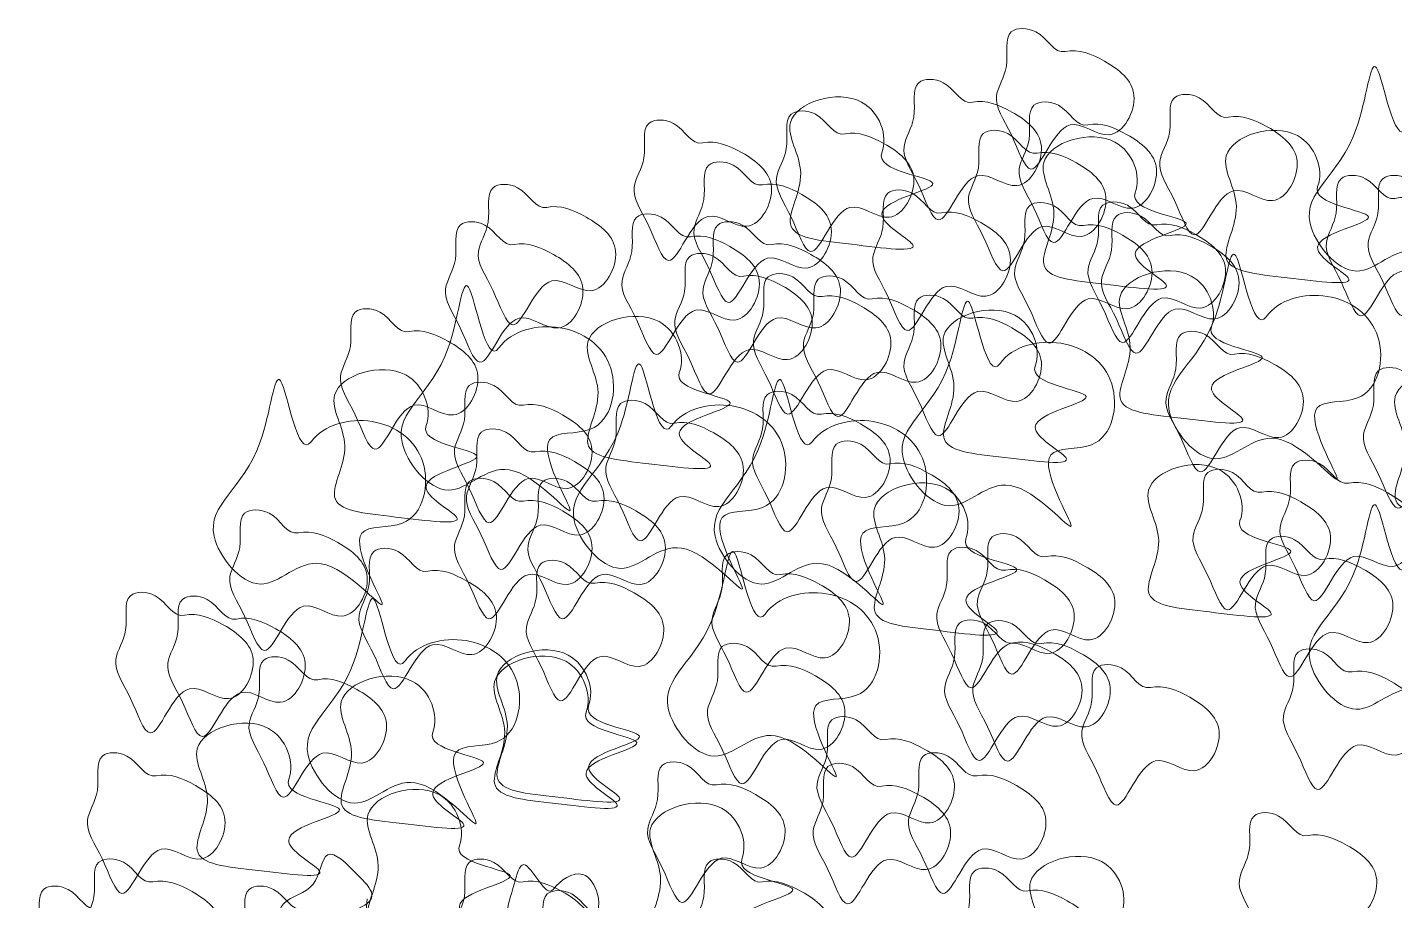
# Model space of a CAD drawing. Header units: millimetres. Extents: x -37049 to 129367, y 25385 to 90033.
# Drawn here: x 19811.6 to 20137.1, y 52951.8 to 53159.5 of the extents above; entities that cross this region are included whole.
import ezdxf

# ---------------------------------------------------------------- set-up
doc = ezdxf.new("R2010")
doc.units = ezdxf.units.MM
doc.header["$MEASUREMENT"] = 0
doc.layers.add('NCAY', color=3, linetype='Continuous', lineweight=13)

# ---------------------------------------------------------------- blocks, each defined once
blk = doc.blocks.new('A$C27521768')
at = {"layer": 'NCAY'}
for points, knots in [([(296.24, 625.71), (300.16, 626.57), (308.51, 623.17), (320.45, 614.09), (310.63, 595.77), (294.89, 610.83), (286.66, 582.48), (280.44, 602.45), (273.4, 611.54), (280.49, 621.03), (277.08, 632.88), (289.78, 632.86), (292.82, 624.97), (296.24, 625.71)], [0, 0, 0, 0, 35.805676, 75.812995, 116.743905, 152.549581, 204.804074, 239.782103, 276.844786, 304.278996, 334.948333, 356.659955, 387.961927, 387.961927, 387.961927, 387.961927]), ([(397.95, 602.68), (401.68, 607.85), (416.96, 611.82), (435.11, 599.13), (430.32, 575.21), (404.26, 579.88), (428.91, 540.6), (400.16, 575.89), (383.07, 552.75), (360.23, 581.35), (384.3, 591.1), (388.03, 636.91), (394, 597.21), (397.95, 602.68)], [0, 0, 0, 0, 56.892276, 114.471428, 171.309369, 208.400434, 273.823839, 338.674885, 395.567161, 454.351888, 547.396135, 604.234076, 664.52702, 664.52702, 664.52702, 664.52702]), ([(241.68, 595.55), (243.58, 600.62), (237.47, 617.42), (207.54, 607.9), (221.43, 589.87), (209.11, 570.5), (230.24, 568.98), (260.47, 564.57), (230.7, 579.82), (272.82, 587.08), (239.63, 590.05), (241.68, 595.55)], [0, 0, 0, 0, 48.398014, 113.887852, 159.708756, 205.529659, 262.421935, 316.401106, 354.547378, 406.989236, 459.430999, 459.430999, 459.430999, 459.430999]), ([(268.69, 610.59), (272.61, 611.45), (280.96, 608.05), (292.9, 598.97), (283.08, 580.65), (267.34, 595.71), (259.1, 567.36), (252.89, 587.33), (245.85, 596.42), (252.94, 605.91), (249.53, 617.76), (262.23, 617.74), (265.27, 609.85), (268.69, 610.59)], [0, 0, 0, 0, 35.805676, 75.812995, 116.743905, 152.549581, 204.804074, 239.782103, 276.844786, 304.278996, 334.948333, 356.659955, 387.961927, 387.961927, 387.961927, 387.961927]), ([(302.96, 603.87), (306.88, 604.73), (315.23, 601.33), (327.17, 592.25), (317.35, 573.93), (301.61, 588.99), (293.38, 560.64), (287.16, 580.61), (280.12, 589.7), (287.21, 599.19), (283.8, 611.04), (296.5, 611.02), (299.54, 603.13), (302.96, 603.87)], [0, 0, 0, 0, 35.805676, 75.812995, 116.743905, 152.549581, 204.804074, 239.782103, 276.844786, 304.278996, 334.948333, 356.659955, 387.961927, 387.961927, 387.961927, 387.961927]), ([(344.8, 606.13), (348.72, 606.99), (357.07, 603.58), (369.01, 594.51), (359.19, 576.18), (343.45, 591.25), (335.21, 562.89), (329, 582.87), (321.96, 591.96), (329.05, 601.45), (325.64, 613.3), (338.34, 613.28), (341.38, 605.38), (344.8, 606.13)], [0, 0, 0, 0, 35.805676, 75.812995, 116.743905, 152.549581, 204.804074, 239.782103, 276.844786, 304.278996, 334.948333, 356.659955, 387.961927, 387.961927, 387.961927, 387.961927]), ([(230.72, 601.19), (234.64, 602.04), (242.99, 598.64), (254.93, 589.57), (245.11, 571.24), (229.37, 586.3), (221.14, 557.95), (214.92, 577.93), (207.88, 587.01), (214.97, 596.51), (211.56, 608.36), (224.26, 608.34), (227.3, 600.44), (230.72, 601.19)], [0, 0, 0, 0, 35.805676, 75.812995, 116.743905, 152.549581, 204.804074, 239.782103, 276.844786, 304.278996, 334.948333, 356.659955, 387.961927, 387.961927, 387.961927, 387.961927]), ([(188.39, 598.5), (192.3, 599.35), (200.66, 595.95), (212.59, 586.88), (202.78, 568.55), (187.04, 583.61), (178.8, 555.26), (172.59, 575.24), (165.55, 584.32), (172.64, 593.82), (169.23, 605.67), (181.93, 605.65), (184.96, 597.75), (188.39, 598.5)], [0, 0, 0, 0, 35.805676, 75.812995, 116.743905, 152.549581, 204.804074, 239.782103, 276.844786, 304.278996, 334.948333, 356.659955, 387.961927, 387.961927, 387.961927, 387.961927]), ([(287.9, 595.47), (291.82, 596.33), (300.17, 592.93), (312.1, 583.86), (302.29, 565.53), (286.55, 580.59), (278.31, 552.24), (272.1, 572.21), (265.06, 581.3), (272.15, 590.79), (268.74, 602.64), (281.44, 602.62), (284.47, 594.73), (287.9, 595.47)], [0, 0, 0, 0, 35.805676, 75.812995, 116.743905, 152.549581, 204.804074, 239.782103, 276.844786, 304.278996, 334.948333, 356.659955, 387.961927, 387.961927, 387.961927, 387.961927]), ([(317.06, 583.66), (318.95, 588.74), (312.85, 605.54), (282.91, 596.02), (296.8, 577.98), (284.48, 558.62), (305.61, 557.1), (335.84, 552.68), (306.08, 567.93), (348.19, 575.19), (315, 578.16), (317.06, 583.66)], [0, 0, 0, 0, 48.398014, 113.887852, 159.708756, 205.529659, 262.421935, 316.401106, 354.547378, 406.989236, 459.430999, 459.430999, 459.430999, 459.430999]), ([(371.34, 585.6), (373.24, 590.67), (367.13, 607.47), (337.19, 597.95), (351.08, 579.91), (338.76, 560.55), (359.89, 559.03), (390.12, 554.62), (360.36, 569.87), (402.47, 577.13), (369.28, 580.09), (371.34, 585.6)], [0, 0, 0, 0, 48.398014, 113.887852, 159.708756, 205.529659, 262.421935, 316.401106, 354.547378, 406.989236, 459.430999, 459.430999, 459.430999, 459.430999]), ([(206.19, 586.07), (210.11, 586.92), (218.46, 583.52), (230.4, 574.45), (220.59, 556.12), (204.84, 571.18), (196.61, 542.83), (190.39, 562.81), (183.36, 571.89), (190.45, 581.39), (187.03, 593.24), (199.74, 593.22), (202.77, 585.32), (206.19, 586.07)], [0, 0, 0, 0, 35.805676, 75.812995, 116.743905, 152.549581, 204.804074, 239.782103, 276.844786, 304.278996, 334.948333, 356.659955, 387.961927, 387.961927, 387.961927, 387.961927]), ([(142.02, 579.35), (145.94, 580.2), (154.29, 576.8), (166.22, 567.73), (156.41, 549.4), (140.67, 564.46), (132.43, 536.11), (126.22, 556.09), (119.18, 565.17), (126.27, 574.67), (122.86, 586.52), (135.56, 586.5), (138.59, 578.6), (142.02, 579.35)], [0, 0, 0, 0, 35.805676, 75.812995, 116.743905, 152.549581, 204.804074, 239.782103, 276.844786, 304.278996, 334.948333, 356.659955, 387.961927, 387.961927, 387.961927, 387.961927]), ([(394.35, 582.03), (398.27, 582.89), (406.62, 579.49), (418.56, 570.41), (408.75, 552.09), (393, 567.15), (384.77, 538.8), (378.55, 558.77), (371.52, 567.86), (378.61, 577.35), (375.19, 589.2), (387.9, 589.18), (390.93, 581.29), (394.35, 582.03)], [0, 0, 0, 0, 35.805676, 75.812995, 116.743905, 152.549581, 204.804074, 239.782103, 276.844786, 304.278996, 334.948333, 356.659955, 387.961927, 387.961927, 387.961927, 387.961927]), ([(406.79, 582.03), (410.7, 582.89), (419.06, 579.49), (430.99, 570.41), (421.18, 552.09), (405.44, 567.15), (397.2, 538.8), (390.99, 558.77), (383.95, 567.86), (391.04, 577.35), (387.63, 589.2), (400.33, 589.18), (403.36, 581.29), (406.79, 582.03)], [0, 0, 0, 0, 35.805676, 75.812995, 116.743905, 152.549581, 204.804074, 239.782103, 276.844786, 304.278996, 334.948333, 356.659955, 387.961927, 387.961927, 387.961927, 387.961927]), ([(259.45, 577.71), (263.37, 578.57), (271.72, 575.17), (283.65, 566.09), (273.84, 547.77), (258.1, 562.83), (249.86, 534.48), (243.65, 554.45), (236.61, 563.54), (243.7, 573.03), (240.29, 584.88), (252.99, 584.86), (256.02, 576.97), (259.45, 577.71)], [0, 0, 0, 0, 35.805676, 75.812995, 116.743905, 152.549581, 204.804074, 239.782103, 276.844786, 304.278996, 334.948333, 356.659955, 387.961927, 387.961927, 387.961927, 387.961927]), ([(184.77, 570.61), (188.68, 571.47), (197.03, 568.06), (208.97, 558.99), (199.16, 540.66), (183.42, 555.73), (175.18, 527.37), (168.96, 547.35), (161.93, 556.44), (169.02, 565.93), (165.61, 577.78), (178.31, 577.76), (181.34, 569.86), (184.77, 570.61)], [0, 0, 0, 0, 35.805676, 75.812995, 116.743905, 152.549581, 204.804074, 239.782103, 276.844786, 304.278996, 334.948333, 356.659955, 387.961927, 387.961927, 387.961927, 387.961927]), ([(301.62, 573.97), (305.54, 574.83), (313.89, 571.42), (325.82, 562.35), (316.01, 544.02), (300.27, 559.09), (292.03, 530.73), (285.82, 550.71), (278.78, 559.8), (285.87, 569.29), (282.46, 581.14), (295.16, 581.12), (298.19, 573.22), (301.62, 573.97)], [0, 0, 0, 0, 35.805676, 75.812995, 116.743905, 152.549581, 204.804074, 239.782103, 276.844786, 304.278996, 334.948333, 356.659955, 387.961927, 387.961927, 387.961927, 387.961927]), ([(323.46, 574.16), (327.38, 575.02), (335.73, 571.61), (347.67, 562.54), (337.85, 544.22), (322.11, 559.28), (313.88, 530.92), (307.66, 550.9), (300.62, 559.99), (307.71, 569.48), (304.3, 581.33), (317.01, 581.31), (320.04, 573.41), (323.46, 574.16)], [0, 0, 0, 0, 35.805676, 75.812995, 116.743905, 152.549581, 204.804074, 239.782103, 276.844786, 304.278996, 334.948333, 356.659955, 387.961927, 387.961927, 387.961927, 387.961927]), ([(327.49, 570.95), (331.41, 571.8), (339.76, 568.4), (351.7, 559.33), (341.88, 541), (326.14, 556.06), (317.9, 527.71), (311.69, 547.69), (304.65, 556.77), (311.74, 566.27), (308.33, 578.12), (321.03, 578.1), (324.07, 570.2), (327.49, 570.95)], [0, 0, 0, 0, 35.805676, 75.812995, 116.743905, 152.549581, 204.804074, 239.782103, 276.844786, 304.278996, 334.948333, 356.659955, 387.961927, 387.961927, 387.961927, 387.961927]), ([(132.27, 568.26), (136.19, 569.11), (144.54, 565.71), (156.48, 556.64), (146.67, 538.31), (130.92, 553.37), (122.69, 525.02), (116.47, 545), (109.44, 554.08), (116.53, 563.58), (113.11, 575.43), (125.82, 575.41), (128.85, 567.51), (132.27, 568.26)], [0, 0, 0, 0, 35.805676, 75.812995, 116.743905, 152.549581, 204.804074, 239.782103, 276.844786, 304.278996, 334.948333, 356.659955, 387.961927, 387.961927, 387.961927, 387.961927]), ([(208.88, 568.26), (212.8, 569.11), (221.15, 565.71), (233.09, 556.64), (223.27, 538.31), (207.53, 553.37), (199.3, 525.02), (193.08, 545), (186.04, 554.08), (193.13, 563.58), (189.72, 575.43), (202.42, 575.41), (205.46, 567.51), (208.88, 568.26)], [0, 0, 0, 0, 35.805676, 75.812995, 116.743905, 152.549581, 204.804074, 239.782103, 276.844786, 304.278996, 334.948333, 356.659955, 387.961927, 387.961927, 387.961927, 387.961927]), ([(200.48, 558.85), (204.4, 559.71), (212.75, 556.3), (224.69, 547.23), (214.87, 528.9), (199.13, 543.97), (190.9, 515.61), (184.68, 535.59), (177.64, 544.68), (184.73, 554.17), (181.32, 566.02), (194.02, 566), (197.06, 558.1), (200.48, 558.85)], [0, 0, 0, 0, 35.805676, 75.812995, 116.743905, 152.549581, 204.804074, 239.782103, 276.844786, 304.278996, 334.948333, 356.659955, 387.961927, 387.961927, 387.961927, 387.961927]), ([(356.02, 546.84), (359.75, 552.01), (375.03, 555.98), (393.18, 543.29), (388.39, 519.37), (362.33, 524.05), (386.98, 484.76), (358.23, 520.05), (341.14, 496.91), (318.3, 525.51), (342.37, 535.26), (346.1, 581.07), (352.07, 541.37), (356.02, 546.84)], [0, 0, 0, 0, 56.892276, 114.471428, 171.309369, 208.400434, 273.823839, 338.674885, 395.567161, 454.351888, 547.396135, 604.234076, 664.52702, 664.52702, 664.52702, 664.52702]), ([(339.74, 543.84), (341.63, 548.91), (335.53, 565.71), (305.59, 556.19), (319.48, 538.15), (307.16, 518.79), (328.29, 517.27), (358.52, 512.86), (328.76, 528.11), (370.87, 535.37), (337.68, 538.33), (339.74, 543.84)], [0, 0, 0, 0, 48.398014, 113.887852, 159.708756, 205.529659, 262.421935, 316.401106, 354.547378, 406.989236, 459.430999, 459.430999, 459.430999, 459.430999]), ([(127.74, 537.54), (131.47, 542.7), (146.74, 546.67), (164.9, 533.98), (160.1, 510.06), (134.05, 514.74), (158.7, 475.46), (129.95, 510.75), (112.86, 487.6), (90.02, 516.21), (114.09, 525.95), (117.81, 571.77), (123.79, 532.06), (127.74, 537.54)], [0, 0, 0, 0, 56.892276, 114.471428, 171.309369, 208.400434, 273.823839, 338.674885, 395.567161, 454.351888, 547.396135, 604.234076, 664.52702, 664.52702, 664.52702, 664.52702]), ([(223.89, 552.85), (227.8, 553.71), (236.15, 550.3), (248.09, 541.23), (238.28, 522.9), (222.53, 537.97), (214.3, 509.61), (208.08, 529.59), (201.05, 538.67), (208.14, 548.17), (204.73, 560.02), (217.43, 560), (220.46, 552.1), (223.89, 552.85)], [0, 0, 0, 0, 35.805676, 75.812995, 116.743905, 152.549581, 204.804074, 239.782103, 276.844786, 304.278996, 334.948333, 356.659955, 387.961927, 387.961927, 387.961927, 387.961927]), ([(238.79, 552.13), (242.7, 552.99), (251.06, 549.58), (262.99, 540.51), (253.18, 522.18), (237.44, 537.25), (229.2, 508.89), (222.99, 528.87), (215.95, 537.96), (223.04, 547.45), (219.63, 559.3), (232.33, 559.28), (235.36, 551.38), (238.79, 552.13)], [0, 0, 0, 0, 35.805676, 75.812995, 116.743905, 152.549581, 204.804074, 239.782103, 276.844786, 304.278996, 334.948333, 356.659955, 387.961927, 387.961927, 387.961927, 387.961927]), ([(276.82, 532.88), (280.55, 538.05), (295.83, 542.02), (313.98, 529.33), (309.19, 505.41), (283.13, 510.09), (307.78, 470.8), (279.03, 506.09), (261.94, 482.95), (239.1, 511.55), (263.17, 521.3), (266.9, 567.11), (272.87, 527.41), (276.82, 532.88)], [0, 0, 0, 0, 56.892276, 114.471428, 171.309369, 208.400434, 273.823839, 338.674885, 395.567161, 454.351888, 547.396135, 604.234076, 664.52702, 664.52702, 664.52702, 664.52702]), ([(268.69, 546.42), (272.61, 547.27), (280.96, 543.87), (292.9, 534.8), (283.08, 516.47), (267.34, 531.53), (259.1, 503.18), (252.89, 523.16), (245.85, 532.24), (252.94, 541.74), (249.53, 553.59), (262.23, 553.57), (265.27, 545.67), (268.69, 546.42)], [0, 0, 0, 0, 35.805676, 75.812995, 116.743905, 152.549581, 204.804074, 239.782103, 276.844786, 304.278996, 334.948333, 356.659955, 387.961927, 387.961927, 387.961927, 387.961927]), ([(101.03, 542.39), (104.94, 543.24), (113.3, 539.84), (125.23, 530.77), (115.42, 512.44), (99.68, 527.5), (91.44, 499.15), (85.23, 519.13), (78.19, 528.21), (85.28, 537.71), (81.87, 549.56), (94.57, 549.54), (97.6, 541.64), (101.03, 542.39)], [0, 0, 0, 0, 35.805676, 75.812995, 116.743905, 152.549581, 204.804074, 239.782103, 276.844786, 304.278996, 334.948333, 356.659955, 387.961927, 387.961927, 387.961927, 387.961927]), ([(181.4, 530.29), (183.3, 535.37), (177.19, 552.17), (147.25, 542.65), (161.14, 524.61), (148.82, 505.25), (169.95, 503.73), (200.18, 499.32), (170.42, 514.57), (212.53, 521.83), (179.34, 524.79), (181.4, 530.29)], [0, 0, 0, 0, 48.398014, 113.887852, 159.708756, 205.529659, 262.421935, 316.401106, 354.547378, 406.989236, 459.430999, 459.430999, 459.430999, 459.430999]), ([(287.3, 532.15), (289.2, 537.23), (283.09, 554.03), (253.16, 544.51), (267.05, 526.47), (254.73, 507.11), (275.86, 505.59), (306.09, 501.18), (276.32, 516.42), (318.43, 523.68), (285.25, 526.65), (287.3, 532.15)], [0, 0, 0, 0, 48.398014, 113.887852, 159.708756, 205.529659, 262.421935, 316.401106, 354.547378, 406.989236, 459.430999, 459.430999, 459.430999, 459.430999]), ([(346.64, 535.67), (350.56, 536.52), (358.91, 533.12), (370.85, 524.05), (361.03, 505.72), (345.29, 520.78), (337.06, 492.43), (330.84, 512.41), (323.8, 521.49), (330.89, 530.99), (327.48, 542.84), (340.18, 542.82), (343.22, 534.92), (346.64, 535.67)], [0, 0, 0, 0, 35.805676, 75.812995, 116.743905, 152.549581, 204.804074, 239.782103, 276.844786, 304.278996, 334.948333, 356.659955, 387.961927, 387.961927, 387.961927, 387.961927]), ([(106.03, 514.45), (107.92, 519.52), (101.82, 536.32), (71.88, 526.8), (85.77, 508.76), (73.45, 489.4), (94.58, 487.88), (124.81, 483.47), (95.05, 498.72), (137.16, 505.98), (103.97, 508.94), (106.03, 514.45)], [0, 0, 0, 0, 48.398014, 113.887852, 159.708756, 205.529659, 262.421935, 316.401106, 354.547378, 406.989236, 459.430999, 459.430999, 459.430999, 459.430999]), ([(178.99, 514.27), (182.71, 519.44), (197.99, 523.41), (216.15, 510.71), (211.35, 486.79), (185.3, 491.47), (209.95, 452.19), (181.19, 487.48), (164.11, 464.34), (141.27, 492.94), (165.33, 502.69), (169.06, 548.5), (175.03, 508.79), (178.99, 514.27)], [0, 0, 0, 0, 56.892276, 114.471428, 171.309369, 208.400434, 273.823839, 338.674885, 395.567161, 454.351888, 547.396135, 604.234076, 664.52702, 664.52702, 664.52702, 664.52702]), ([(421.64, 514.01), (423.53, 519.09), (417.43, 535.89), (387.49, 526.37), (401.38, 508.33), (389.06, 488.97), (410.19, 487.45), (440.42, 483.04), (410.66, 498.28), (452.77, 505.54), (419.58, 508.51), (421.64, 514.01)], [0, 0, 0, 0, 48.398014, 113.887852, 159.708756, 205.529659, 262.421935, 316.401106, 354.547378, 406.989236, 459.430999, 459.430999, 459.430999, 459.430999]), ([(71.83, 509.62), (75.56, 514.78), (90.84, 518.76), (108.99, 506.06), (104.2, 482.14), (78.14, 486.82), (102.8, 447.54), (74.04, 482.83), (56.95, 459.68), (34.11, 488.29), (58.18, 498.03), (61.91, 543.85), (67.88, 504.14), (71.83, 509.62)], [0, 0, 0, 0, 56.892276, 114.471428, 171.309369, 208.400434, 273.823839, 338.674885, 395.567161, 454.351888, 547.396135, 604.234076, 664.52702, 664.52702, 664.52702, 664.52702]), ([(220.91, 509.62), (224.64, 514.78), (239.92, 518.76), (258.08, 506.06), (253.28, 482.14), (227.23, 486.82), (251.88, 447.54), (223.12, 482.83), (206.03, 459.68), (183.19, 488.29), (207.26, 498.03), (210.99, 543.85), (216.96, 504.14), (220.91, 509.62)], [0, 0, 0, 0, 56.892276, 114.471428, 171.309369, 208.400434, 273.823839, 338.674885, 395.567161, 454.351888, 547.396135, 604.234076, 664.52702, 664.52702, 664.52702, 664.52702]), ([(405.44, 524.91), (409.36, 525.77), (417.71, 522.37), (429.65, 513.29), (419.83, 494.97), (404.09, 510.03), (395.86, 481.68), (389.64, 501.65), (382.6, 510.74), (389.69, 520.23), (386.28, 532.08), (398.98, 532.06), (402.02, 524.17), (405.44, 524.91)], [0, 0, 0, 0, 35.805676, 75.812995, 116.743905, 152.549581, 204.804074, 239.782103, 276.844786, 304.278996, 334.948333, 356.659955, 387.961927, 387.961927, 387.961927, 387.961927]), ([(134.96, 520.55), (138.88, 521.4), (147.23, 518), (159.17, 508.93), (149.35, 490.6), (133.61, 505.66), (125.38, 477.31), (119.16, 497.29), (112.12, 506.37), (119.21, 515.87), (115.8, 527.72), (128.5, 527.7), (131.54, 519.8), (134.96, 520.55)], [0, 0, 0, 0, 35.805676, 75.812995, 116.743905, 152.549581, 204.804074, 239.782103, 276.844786, 304.278996, 334.948333, 356.659955, 387.961927, 387.961927, 387.961927, 387.961927]), ([(223.67, 517.86), (227.58, 518.71), (235.94, 515.31), (247.87, 506.24), (238.06, 487.91), (222.32, 502.97), (214.08, 474.62), (207.87, 494.6), (200.83, 503.68), (207.92, 513.18), (204.51, 525.03), (217.21, 525.01), (220.24, 517.11), (223.67, 517.86)], [0, 0, 0, 0, 35.805676, 75.812995, 116.743905, 152.549581, 204.804074, 239.782103, 276.844786, 304.278996, 334.948333, 356.659955, 387.961927, 387.961927, 387.961927, 387.961927]), ([(179.99, 515.17), (183.9, 516.03), (192.26, 512.62), (204.19, 503.55), (194.38, 485.22), (178.64, 500.29), (170.4, 471.93), (164.19, 491.91), (157.15, 501), (164.24, 510.49), (160.83, 522.34), (173.53, 522.32), (176.56, 514.42), (179.99, 515.17)], [0, 0, 0, 0, 35.805676, 75.812995, 116.743905, 152.549581, 204.804074, 239.782103, 276.844786, 304.278996, 334.948333, 356.659955, 387.961927, 387.961927, 387.961927, 387.961927]), ([(138.53, 506.67), (142.45, 507.53), (150.8, 504.12), (162.74, 495.05), (152.92, 476.73), (137.18, 491.79), (128.95, 463.43), (122.73, 483.41), (115.69, 492.5), (122.78, 501.99), (119.37, 513.84), (132.08, 513.82), (135.11, 505.92), (138.53, 506.67)], [0, 0, 0, 0, 35.805676, 75.812995, 116.743905, 152.549581, 204.804074, 239.782103, 276.844786, 304.278996, 334.948333, 356.659955, 387.961927, 387.961927, 387.961927, 387.961927]), ([(244.16, 503.07), (248.08, 503.93), (256.43, 500.53), (268.37, 491.45), (258.55, 473.13), (242.81, 488.19), (234.58, 459.84), (228.36, 479.81), (221.32, 488.9), (228.41, 498.39), (225, 510.24), (237.7, 510.22), (240.74, 502.33), (244.16, 503.07)], [0, 0, 0, 0, 35.805676, 75.812995, 116.743905, 152.549581, 204.804074, 239.782103, 276.844786, 304.278996, 334.948333, 356.659955, 387.961927, 387.961927, 387.961927, 387.961927]), ([(348.23, 486.2), (350.12, 491.28), (344.02, 508.08), (314.08, 498.56), (327.97, 480.52), (315.65, 461.16), (336.78, 459.64), (367.01, 455.22), (337.25, 470.47), (379.36, 477.73), (346.17, 480.7), (348.23, 486.2)], [0, 0, 0, 0, 48.398014, 113.887852, 159.708756, 205.529659, 262.421935, 316.401106, 354.547378, 406.989236, 459.430999, 459.430999, 459.430999, 459.430999]), ([(380.58, 497.36), (384.5, 498.22), (392.85, 494.81), (404.78, 485.74), (394.97, 467.42), (379.23, 482.48), (370.99, 454.12), (364.78, 474.1), (357.74, 483.19), (364.83, 492.68), (361.42, 504.53), (374.12, 504.51), (377.15, 496.61), (380.58, 497.36)], [0, 0, 0, 0, 35.805676, 75.812995, 116.743905, 152.549581, 204.804074, 239.782103, 276.844786, 304.278996, 334.948333, 356.659955, 387.961927, 387.961927, 387.961927, 387.961927]), ([(354.71, 494.67), (358.62, 495.53), (366.98, 492.13), (378.91, 483.05), (369.1, 464.73), (353.36, 479.79), (345.12, 451.44), (338.91, 471.41), (331.87, 480.5), (338.96, 489.99), (335.55, 501.84), (348.25, 501.82), (351.28, 493.93), (354.71, 494.67)], [0, 0, 0, 0, 35.805676, 75.812995, 116.743905, 152.549581, 204.804074, 239.782103, 276.844786, 304.278996, 334.948333, 356.659955, 387.961927, 387.961927, 387.961927, 387.961927]), ([(134.96, 491.99), (138.88, 492.84), (147.23, 489.44), (159.17, 480.37), (149.35, 462.04), (133.61, 477.1), (125.38, 448.75), (119.16, 468.73), (112.12, 477.81), (119.21, 487.31), (115.8, 499.16), (128.5, 499.14), (131.54, 491.24), (134.96, 491.99)], [0, 0, 0, 0, 35.805676, 75.812995, 116.743905, 152.549581, 204.804074, 239.782103, 276.844786, 304.278996, 334.948333, 356.659955, 387.961927, 387.961927, 387.961927, 387.961927]), ([(156.8, 491.99), (160.72, 492.84), (169.07, 489.44), (181.01, 480.37), (171.19, 462.04), (155.45, 477.1), (147.22, 448.75), (141, 468.73), (133.96, 477.81), (141.05, 487.31), (137.64, 499.16), (150.34, 499.14), (153.38, 491.24), (156.8, 491.99)], [0, 0, 0, 0, 35.805676, 75.812995, 116.743905, 152.549581, 204.804074, 239.782103, 276.844786, 304.278996, 334.948333, 356.659955, 387.961927, 387.961927, 387.961927, 387.961927]), ([(266.69, 480.77), (268.58, 485.85), (262.48, 502.64), (232.54, 493.12), (246.43, 475.09), (234.11, 455.72), (255.24, 454.2), (285.47, 449.79), (255.71, 465.04), (297.82, 472.3), (264.63, 475.27), (266.69, 480.77)], [0, 0, 0, 0, 48.398014, 113.887852, 159.708756, 205.529659, 262.421935, 316.401106, 354.547378, 406.989236, 459.430999, 459.430999, 459.430999, 459.430999]), ([(397.95, 472.39), (401.68, 477.56), (416.96, 481.53), (435.11, 468.83), (430.32, 444.91), (404.26, 449.59), (428.91, 410.31), (400.16, 445.6), (383.07, 422.46), (360.23, 451.06), (384.3, 460.81), (388.03, 506.62), (394, 466.91), (397.95, 472.39)], [0, 0, 0, 0, 56.892276, 114.471428, 171.309369, 208.400434, 273.823839, 338.674885, 395.567161, 454.351888, 547.396135, 604.234076, 664.52702, 664.52702, 664.52702, 664.52702]), ([(68.1, 482.58), (72.02, 483.43), (80.37, 480.03), (92.3, 470.96), (82.49, 452.63), (66.75, 467.69), (58.51, 439.34), (52.3, 459.32), (45.26, 468.4), (52.35, 477.9), (48.94, 489.75), (61.64, 489.73), (64.67, 481.83), (68.1, 482.58)], [0, 0, 0, 0, 35.805676, 75.812995, 116.743905, 152.549581, 204.804074, 239.782103, 276.844786, 304.278996, 334.948333, 356.659955, 387.961927, 387.961927, 387.961927, 387.961927]), ([(290.53, 475.52), (294.45, 476.38), (302.8, 472.97), (314.74, 463.9), (304.92, 445.58), (289.18, 460.64), (280.94, 432.28), (274.73, 452.26), (267.69, 461.35), (274.78, 470.84), (271.37, 482.69), (284.07, 482.67), (287.11, 474.77), (290.53, 475.52)], [0, 0, 0, 0, 35.805676, 75.812995, 116.743905, 152.549581, 204.804074, 239.782103, 276.844786, 304.278996, 334.948333, 356.659955, 387.961927, 387.961927, 387.961927, 387.961927]), ([(373.25, 474.7), (377.17, 475.56), (385.52, 472.15), (397.46, 463.08), (387.64, 444.76), (371.9, 459.82), (363.66, 431.46), (357.45, 451.44), (350.41, 460.53), (357.5, 470.02), (354.09, 481.87), (366.79, 481.85), (369.83, 473.95), (373.25, 474.7)], [0, 0, 0, 0, 35.805676, 75.812995, 116.743905, 152.549581, 204.804074, 239.782103, 276.844786, 304.278996, 334.948333, 356.659955, 387.961927, 387.961927, 387.961927, 387.961927]), ([(106.53, 471.15), (110.44, 472.01), (118.79, 468.6), (130.73, 459.53), (120.92, 441.2), (105.18, 456.27), (96.94, 427.91), (90.72, 447.89), (83.69, 456.98), (90.78, 466.47), (87.37, 478.32), (100.07, 478.3), (103.1, 470.4), (106.53, 471.15)], [0, 0, 0, 0, 35.805676, 75.812995, 116.743905, 152.549581, 204.804074, 239.782103, 276.844786, 304.278996, 334.948333, 356.659955, 387.961927, 387.961927, 387.961927, 387.961927]), ([(206.94, 458.43), (210.67, 463.6), (225.94, 467.57), (244.1, 454.87), (239.3, 430.95), (213.25, 435.63), (237.9, 396.35), (209.15, 431.64), (192.06, 408.5), (169.22, 437.1), (193.29, 446.85), (197.01, 492.66), (202.99, 452.96), (206.94, 458.43)], [0, 0, 0, 0, 56.892276, 114.471428, 171.309369, 208.400434, 273.823839, 338.674885, 395.567161, 454.351888, 547.396135, 604.234076, 664.52702, 664.52702, 664.52702, 664.52702]), ([(211.57, 470.15), (215.49, 471), (223.84, 467.6), (235.78, 458.53), (225.96, 440.2), (210.22, 455.26), (201.98, 426.91), (195.77, 446.89), (188.73, 455.97), (195.82, 465.47), (192.41, 477.32), (205.11, 477.3), (208.15, 469.4), (211.57, 470.15)], [0, 0, 0, 0, 35.805676, 75.812995, 116.743905, 152.549581, 204.804074, 239.782103, 276.844786, 304.278996, 334.948333, 356.659955, 387.961927, 387.961927, 387.961927, 387.961927]), ([(278.43, 471.49), (282.35, 472.35), (290.7, 468.94), (302.64, 459.87), (292.83, 441.54), (277.08, 456.61), (268.85, 428.25), (262.63, 448.23), (255.6, 457.32), (262.69, 466.81), (259.27, 478.66), (271.98, 478.64), (275.01, 470.74), (278.43, 471.49)], [0, 0, 0, 0, 35.805676, 75.812995, 116.743905, 152.549581, 204.804074, 239.782103, 276.844786, 304.278996, 334.948333, 356.659955, 387.961927, 387.961927, 387.961927, 387.961927]), ([(156.31, 467.6), (160.23, 468.46), (168.58, 465.05), (180.52, 455.98), (170.71, 437.65), (154.96, 452.72), (146.73, 424.36), (140.51, 444.34), (133.48, 453.42), (140.57, 462.92), (137.16, 474.77), (149.86, 474.75), (152.89, 466.85), (156.31, 467.6)], [0, 0, 0, 0, 35.805676, 75.812995, 116.743905, 152.549581, 204.804074, 239.782103, 276.844786, 304.278996, 334.948333, 356.659955, 387.961927, 387.961927, 387.961927, 387.961927]), ([(34.16, 458.05), (38.08, 458.91), (46.43, 455.5), (58.37, 446.43), (48.55, 428.1), (32.81, 443.17), (24.58, 414.81), (18.36, 434.79), (11.32, 443.88), (18.41, 453.37), (15, 465.22), (27.7, 465.2), (30.74, 457.3), (34.16, 458.05)], [0, 0, 0, 0, 35.805676, 75.812995, 116.743905, 152.549581, 204.804074, 239.782103, 276.844786, 304.278996, 334.948333, 356.659955, 387.961927, 387.961927, 387.961927, 387.961927]), ([(49.62, 456.94), (53.54, 457.8), (61.89, 454.39), (73.83, 445.32), (64.02, 427), (48.27, 442.06), (40.04, 413.7), (33.82, 433.68), (26.79, 442.77), (33.88, 452.26), (30.46, 464.11), (43.17, 464.09), (46.2, 456.19), (49.62, 456.94)], [0, 0, 0, 0, 35.805676, 75.812995, 116.743905, 152.549581, 204.804074, 239.782103, 276.844786, 304.278996, 334.948333, 356.659955, 387.961927, 387.961927, 387.961927, 387.961927]), ([(99.79, 444.47), (103.51, 449.64), (118.79, 453.61), (136.95, 440.91), (132.15, 417), (106.1, 421.67), (130.75, 382.39), (101.99, 417.68), (84.91, 394.54), (62.07, 423.14), (86.13, 432.89), (89.86, 478.7), (95.83, 439), (99.79, 444.47)], [0, 0, 0, 0, 56.892276, 114.471428, 171.309369, 208.400434, 273.823839, 338.674885, 395.567161, 454.351888, 547.396135, 604.234076, 664.52702, 664.52702, 664.52702, 664.52702]), ([(280.79, 449.84), (284.7, 450.69), (293.06, 447.29), (304.99, 438.22), (295.18, 419.89), (279.44, 434.96), (271.2, 406.6), (264.99, 426.58), (257.95, 435.66), (265.04, 445.16), (261.63, 457.01), (274.33, 456.99), (277.36, 449.09), (280.79, 449.84)], [0, 0, 0, 0, 35.805676, 75.812995, 116.743905, 152.549581, 204.804074, 239.782103, 276.844786, 304.278996, 334.948333, 356.659955, 387.961927, 387.961927, 387.961927, 387.961927]), ([(289.19, 449.65), (293.1, 450.51), (301.46, 447.1), (313.39, 438.03), (303.58, 419.7), (287.84, 434.77), (279.6, 406.41), (273.39, 426.39), (266.35, 435.48), (273.44, 444.97), (270.03, 456.82), (282.73, 456.8), (285.76, 448.9), (289.19, 449.65)], [0, 0, 0, 0, 35.805676, 75.812995, 116.743905, 152.549581, 204.804074, 239.782103, 276.844786, 304.278996, 334.948333, 356.659955, 387.961927, 387.961927, 387.961927, 387.961927]), ([(153.63, 429.26), (155.53, 434.34), (149.42, 451.14), (119.48, 441.62), (133.37, 423.58), (121.05, 404.21), (142.18, 402.7), (172.41, 398.28), (142.65, 413.53), (184.76, 420.79), (151.57, 423.76), (153.63, 429.26)], [0, 0, 0, 0, 48.398014, 113.887852, 159.708756, 205.529659, 262.421935, 316.401106, 354.547378, 406.989236, 459.430999, 459.430999, 459.430999, 459.430999]), ([(154.41, 431.12), (156.31, 436.19), (150.2, 452.99), (120.27, 443.47), (134.15, 425.43), (121.84, 406.07), (142.96, 404.55), (173.2, 400.14), (143.43, 415.39), (185.54, 422.65), (152.36, 425.61), (154.41, 431.12)], [0, 0, 0, 0, 48.398014, 113.887852, 159.708756, 205.529659, 262.421935, 316.401106, 354.547378, 406.989236, 459.430999, 459.430999, 459.430999, 459.430999]), ([(210.23, 442.93), (214.14, 443.79), (222.5, 440.38), (234.43, 431.31), (224.62, 412.98), (208.88, 428.05), (200.64, 399.69), (194.43, 419.67), (187.39, 428.76), (194.48, 438.25), (191.07, 450.1), (203.77, 450.08), (206.8, 442.18), (210.23, 442.93)], [0, 0, 0, 0, 35.805676, 75.812995, 116.743905, 152.549581, 204.804074, 239.782103, 276.844786, 304.278996, 334.948333, 356.659955, 387.961927, 387.961927, 387.961927, 387.961927]), ([(381.59, 441.25), (385.5, 442.11), (393.86, 438.7), (405.79, 429.63), (395.98, 411.3), (380.24, 426.37), (372, 398.01), (365.79, 417.99), (358.75, 427.08), (365.84, 436.57), (362.43, 448.42), (375.13, 448.4), (378.16, 440.5), (381.59, 441.25)], [0, 0, 0, 0, 35.805676, 75.812995, 116.743905, 152.549581, 204.804074, 239.782103, 276.844786, 304.278996, 334.948333, 356.659955, 387.961927, 387.961927, 387.961927, 387.961927]), ([(73.81, 438.9), (77.73, 439.75), (86.08, 436.35), (98.02, 427.28), (88.2, 408.95), (72.46, 424.01), (64.22, 395.66), (58.01, 415.64), (50.97, 424.72), (58.06, 434.22), (54.65, 446.07), (67.35, 446.05), (70.39, 438.15), (73.81, 438.9)], [0, 0, 0, 0, 35.805676, 75.812995, 116.743905, 152.549581, 204.804074, 239.782103, 276.844786, 304.278996, 334.948333, 356.659955, 387.961927, 387.961927, 387.961927, 387.961927]), ([(321.59, 436.59), (325.5, 437.45), (333.86, 434.04), (345.79, 424.97), (335.98, 406.65), (320.24, 421.71), (312, 393.35), (305.79, 413.33), (298.75, 422.42), (305.84, 431.91), (302.43, 443.76), (315.13, 443.74), (318.16, 435.84), (321.59, 436.59)], [0, 0, 0, 0, 35.805676, 75.812995, 116.743905, 152.549581, 204.804074, 239.782103, 276.844786, 304.278996, 334.948333, 356.659955, 387.961927, 387.961927, 387.961927, 387.961927]), ([(108.01, 423.32), (109.91, 428.39), (103.8, 445.19), (73.86, 435.67), (87.75, 417.63), (75.44, 398.27), (96.56, 396.75), (126.79, 392.34), (97.03, 407.59), (139.14, 414.85), (105.95, 417.81), (108.01, 423.32)], [0, 0, 0, 0, 48.398014, 113.887852, 159.708756, 205.529659, 262.421935, 316.401106, 354.547378, 406.989236, 459.430999, 459.430999, 459.430999, 459.430999]), ([(65.16, 409.32), (67.05, 414.4), (60.95, 431.2), (31.01, 421.68), (44.9, 403.64), (32.58, 384.28), (53.71, 382.76), (83.94, 378.35), (54.18, 393.6), (96.29, 400.86), (63.1, 403.82), (65.16, 409.32)], [0, 0, 0, 0, 48.398014, 113.887852, 159.708756, 205.529659, 262.421935, 316.401106, 354.547378, 406.989236, 459.430999, 459.430999, 459.430999, 459.430999]), ([(242.82, 421.09), (246.74, 421.95), (255.09, 418.54), (267.02, 409.47), (257.21, 391.14), (241.47, 406.21), (233.23, 377.85), (227.02, 397.83), (219.98, 406.92), (227.07, 416.41), (223.66, 428.26), (236.36, 428.24), (239.39, 420.34), (242.82, 421.09)], [0, 0, 0, 0, 35.805676, 75.812995, 116.743905, 152.549581, 204.804074, 239.782103, 276.844786, 304.278996, 334.948333, 356.659955, 387.961927, 387.961927, 387.961927, 387.961927]), ([(25.76, 410.34), (29.68, 411.19), (38.03, 407.79), (49.97, 398.72), (40.15, 380.39), (24.41, 395.45), (16.18, 367.1), (9.96, 387.08), (2.92, 396.16), (10.01, 405.66), (6.6, 417.51), (19.3, 417.49), (22.34, 409.59), (25.76, 410.34)], [0, 0, 0, 0, 35.805676, 75.812995, 116.743905, 152.549581, 204.804074, 239.782103, 276.844786, 304.278996, 334.948333, 356.659955, 387.961927, 387.961927, 387.961927, 387.961927]), ([(270.03, 410.34), (273.95, 411.19), (282.3, 407.79), (294.24, 398.72), (284.43, 380.39), (268.68, 395.45), (260.45, 367.1), (254.23, 387.08), (247.2, 396.16), (254.29, 405.66), (250.87, 417.51), (263.58, 417.49), (266.61, 409.59), (270.03, 410.34)], [0, 0, 0, 0, 35.805676, 75.812995, 116.743905, 152.549581, 204.804074, 239.782103, 276.844786, 304.278996, 334.948333, 356.659955, 387.961927, 387.961927, 387.961927, 387.961927]), ([(192.42, 407.65), (196.34, 408.51), (204.69, 405.1), (216.62, 396.03), (206.81, 377.7), (191.07, 392.77), (182.83, 364.41), (176.62, 384.39), (169.58, 393.48), (176.67, 402.97), (173.26, 414.82), (185.96, 414.8), (188.99, 406.9), (192.42, 407.65)], [0, 0, 0, 0, 35.805676, 75.812995, 116.743905, 152.549581, 204.804074, 239.782103, 276.844786, 304.278996, 334.948333, 356.659955, 387.961927, 387.961927, 387.961927, 387.961927]), ([(241.67, 407.21), (245.58, 408.07), (253.94, 404.66), (265.87, 395.59), (256.06, 377.27), (240.32, 392.33), (232.08, 363.97), (225.87, 383.95), (218.83, 393.04), (225.92, 402.53), (222.51, 414.38), (235.21, 414.36), (238.24, 406.46), (241.67, 407.21)], [0, 0, 0, 0, 35.805676, 75.812995, 116.743905, 152.549581, 204.804074, 239.782103, 276.844786, 304.278996, 334.948333, 356.659955, 387.961927, 387.961927, 387.961927, 387.961927]), ([(115.94, 389.64), (117.84, 394.71), (111.73, 411.51), (81.8, 401.99), (95.69, 383.96), (83.37, 364.59), (104.5, 363.07), (134.73, 358.66), (104.96, 373.91), (147.07, 381.17), (113.89, 384.14), (115.94, 389.64)], [0, 0, 0, 0, 48.398014, 113.887852, 159.708756, 205.529659, 262.421935, 316.401106, 354.547378, 406.989236, 459.430999, 459.430999, 459.430999, 459.430999]), ([(200.03, 385.55), (201.93, 390.63), (195.82, 407.43), (165.88, 397.91), (179.77, 379.87), (167.46, 360.51), (188.58, 358.99), (218.82, 354.57), (189.05, 369.82), (231.16, 377.08), (197.98, 380.05), (200.03, 385.55)], [0, 0, 0, 0, 48.398014, 113.887852, 159.708756, 205.529659, 262.421935, 316.401106, 354.547378, 406.989236, 459.430999, 459.430999, 459.430999, 459.430999]), ([(368.48, 392.53), (372.4, 393.39), (380.75, 389.98), (392.69, 380.91), (382.87, 362.58), (367.13, 377.65), (358.9, 349.29), (352.68, 369.27), (345.64, 378.36), (352.73, 387.85), (349.32, 399.7), (362.02, 399.68), (365.06, 391.78), (368.48, 392.53)], [0, 0, 0, 0, 35.805676, 75.812995, 116.743905, 152.549581, 204.804074, 239.782103, 276.844786, 304.278996, 334.948333, 356.659955, 387.961927, 387.961927, 387.961927, 387.961927]), ([(76.8, 367.87), (83.61, 369.82), (93.72, 372.72), (84.91, 381.62), (75.41, 391.27), (74.05, 375.39), (59.55, 374.38), (61.6, 352.98), (75.11, 356.3), (87.33, 358.32), (88.03, 367.8), (88.47, 373.7)], [0, 0, 0, 0, 44.695069, 66.390298, 97.692374, 126.79412, 158.096196, 206.002703, 236.399262, 263.859794, 309.146076, 309.146076, 309.146076, 309.146076]), ([(313.09, 369.7), (314.99, 374.78), (308.88, 391.58), (278.94, 382.06), (292.83, 364.02), (280.51, 344.66), (301.64, 343.14), (331.87, 338.73), (302.11, 353.97), (344.22, 361.23), (311.03, 364.2), (313.09, 369.7)], [0, 0, 0, 0, 48.398014, 113.887852, 159.708756, 205.529659, 262.421935, 316.401106, 354.547378, 406.989236, 459.430999, 459.430999, 459.430999, 459.430999]), ([(24.73, 378.8), (28.65, 379.65), (37, 376.25), (48.94, 367.18), (39.12, 348.85), (23.38, 363.91), (15.14, 335.56), (8.93, 355.54), (1.89, 364.62), (8.98, 374.12), (5.57, 385.97), (18.27, 385.95), (21.31, 378.05), (24.73, 378.8)], [0, 0, 0, 0, 35.805676, 75.812995, 116.743905, 152.549581, 204.804074, 239.782103, 276.844786, 304.278996, 334.948333, 356.659955, 387.961927, 387.961927, 387.961927, 387.961927]), ([(134.96, 378.75), (138.88, 379.61), (147.23, 376.21), (159.17, 367.13), (149.35, 348.81), (133.61, 363.87), (125.38, 335.52), (119.16, 355.49), (112.12, 364.58), (119.21, 374.07), (115.8, 385.92), (128.5, 385.9), (131.54, 378.01), (134.96, 378.75)], [0, 0, 0, 0, 35.805676, 75.812995, 116.743905, 152.549581, 204.804074, 239.782103, 276.844786, 304.278996, 334.948333, 356.659955, 387.961927, 387.961927, 387.961927, 387.961927]), ([(143.91, 376.61), (145.86, 379.22), (152.71, 383.87), (158.6, 373.91), (155.69, 363.14), (145.22, 348.12), (126.83, 362.19), (131.06, 373.05), (135.18, 389.52), (141.64, 373.57), (143.91, 376.61)], [0, 0, 0, 0, 29.12278, 50.81801, 81.487531, 130.586577, 177.539437, 225.445944, 244.84716, 278.74556, 278.74556, 278.74556, 278.74556]), ([(206.19, 378.75), (210.11, 379.61), (218.46, 376.21), (230.4, 367.13), (220.59, 348.81), (204.84, 363.87), (196.61, 335.52), (190.39, 355.49), (183.36, 364.58), (190.45, 374.07), (187.03, 385.92), (199.74, 385.9), (202.77, 378.01), (206.19, 378.75)], [0, 0, 0, 0, 35.805676, 75.812995, 116.743905, 152.549581, 204.804074, 239.782103, 276.844786, 304.278996, 334.948333, 356.659955, 387.961927, 387.961927, 387.961927, 387.961927]), ([(285.15, 376.07), (289.07, 376.92), (297.42, 373.52), (309.36, 364.45), (299.55, 346.12), (283.8, 361.18), (275.57, 332.83), (269.35, 352.81), (262.32, 361.89), (269.41, 371.39), (265.99, 383.24), (278.7, 383.22), (281.73, 375.32), (285.15, 376.07)], [0, 0, 0, 0, 35.805676, 75.812995, 116.743905, 152.549581, 204.804074, 239.782103, 276.844786, 304.278996, 334.948333, 356.659955, 387.961927, 387.961927, 387.961927, 387.961927]), ([(8.29, 370.69), (12.21, 371.55), (20.56, 368.14), (32.5, 359.07), (22.68, 340.74), (6.94, 355.81), (-1.3, 327.45), (-7.51, 347.43), (-14.55, 356.52), (-7.46, 366.01), (-10.87, 377.86), (1.83, 377.84), (4.87, 369.94), (8.29, 370.69)], [0, 0, 0, 0, 35.805676, 75.812995, 116.743905, 152.549581, 204.804074, 239.782103, 276.844786, 304.278996, 334.948333, 356.659955, 387.961927, 387.961927, 387.961927, 387.961927]), ([(69.44, 370.69), (73.36, 371.55), (81.71, 368.14), (93.65, 359.07), (83.83, 340.74), (68.09, 355.81), (59.86, 327.45), (53.64, 347.43), (46.6, 356.52), (53.69, 366.01), (50.28, 377.86), (62.98, 377.84), (66.02, 369.94), (69.44, 370.69)], [0, 0, 0, 0, 35.805676, 75.812995, 116.743905, 152.549581, 204.804074, 239.782103, 276.844786, 304.278996, 334.948333, 356.659955, 387.961927, 387.961927, 387.961927, 387.961927]), ([(158.15, 369.35), (162.06, 370.2), (170.42, 366.8), (182.35, 357.73), (172.54, 339.4), (156.8, 354.46), (148.56, 326.11), (142.35, 346.09), (135.31, 355.17), (142.4, 364.67), (138.99, 376.52), (151.69, 376.5), (154.72, 368.6), (158.15, 369.35)], [0, 0, 0, 0, 35.805676, 75.812995, 116.743905, 152.549581, 204.804074, 239.782103, 276.844786, 304.278996, 334.948333, 356.659955, 387.961927, 387.961927, 387.961927, 387.961927])]:
    blk.add_open_spline(points, degree=3, knots=knots, dxfattribs=at)

msp = doc.modelspace()

# ---------------------------------------------------------------- block references
at = {"layer": 'NCAY', "ltscale": 30, "xscale": 0.7999999999999998, "yscale": 0.7999999999999998, "zscale": 0.8}
msp.add_blockref('A$C27521768', (19821.72, 52653.22), dxfattribs=at)

doc.saveas('drawing.dxf')
